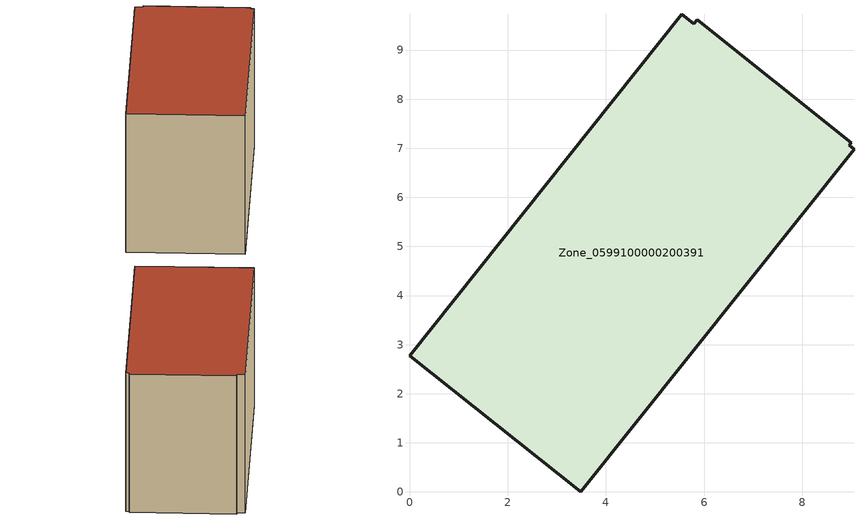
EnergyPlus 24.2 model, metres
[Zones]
Zone_0599100000200391
 floor ground (C_G): 9,7.12 8.95,7.06 9.05,6.98 3.49,0 0,2.78 5.54,9.73 5.79,9.54 5.86,9.62 z0.5
 wall outside (C_F): 5.54,9.73 0,2.78 3.49,0 9.05,6.98 8.95,7.06 9,7.12 5.86,9.62 5.79,9.54 5.54,9.73 z0.5:6.28
 roof outside (C_R): 8.95,7.06 9,7.12 5.86,9.62 5.79,9.54 5.54,9.73 0,2.78 3.49,0 9.05,6.98 z6.28
[BUILDING]
Pand.0599100000200391: North Axis=0; Terrain=City; Loads Convergence Tolerance Value=0.04; Temperature Convergence Tolerance Value=0.4; Solar Distribution=FullExterior; Maximum Number of Warmup Days=25; Minimum Number of Warmup Days=1
[Site:Location]
Rotterdam.The.Hague.AP_ZH_NLD Design_Conditions: Latitude=51.96; Longitude=4.45; Time Zone=1; Elevation=-4.5
[SITE:GROUNDTEMPERATURE:BUILDINGSURFACE]
18, 18, 18, 18, 18, 18, 18, 18, 18, 18, 18, 18
[MATERIAL] Thermal Absorptance=0.9; Solar Absorptance=0.7; Visible Absorptance=0.7
Name | Roughness | Thickness | Conductivity | Density | Specific Heat
G.TC.1946-1964 | MediumSmooth | 0.15 | 1 | 540 | 1210
F.TC.1946-1964 | Rough | 0.3 | 0.857143 | 1920 | 840
R.TC.1946-1964 | MediumRough | 0.2 | 0.235294 | 1500 | 1000
[CONSTRUCTION]
C_G: G.TC.1946-1964
C_F: F.TC.1946-1964
C_R: R.TC.1946-1964
[ZONE]
Zone_0599100000200391: Type=1; Multiplier=1; Ceiling Height=Autocalculate; Volume=Autocalculate; Floor Area=autocalculate; Part of Total Floor Area=Yes
[ZONEINFILTRATION:DESIGNFLOWRATE]
Infil_Zone_0599100000200391: Zone or ZoneList or Space or SpaceList=Zone_0599100000200391; Schedule=AlwaysOn; Design Flow Rate Calculation Method=Flow/Area; Flow Rate per Floor Area=0.003; Constant Term Coefficient=1; Temperature Term Coefficient=0; Velocity Term Coefficient=0; Velocity Squared Term Coefficient=0
[HVACTEMPLATE:ZONE:IDEALLOADSAIRSYSTEM]
Zone_0599100000200391: Maximum Heating Supply Air Temperature=50; Minimum Cooling Supply Air Temperature=13; Maximum Heating Supply Air Humidity Ratio=0.0156; Minimum Cooling Supply Air Humidity Ratio=0.0077; Heating Limit=NoLimit; Cooling Limit=NoLimit; Dehumidification Control Type=ConstantSensibleHeatRatio; Cooling Sensible Heat Ratio=0.7; Dehumidification Setpoint=60; Humidification Control Type=None; Humidification Setpoint=30; Outdoor Air Method=None; Outdoor Air Flow Rate per Person=0.00944; Outdoor Air Flow Rate per Zone Floor Area=0; Outdoor Air Flow Rate per Zone=0; Demand Controlled Ventilation Type=None; Outdoor Air Economizer Type=NoEconomizer; Heat Recovery Type=None; Sensible Heat Recovery Effectiveness=0.7; Latent Heat Recovery Effectiveness=0.65
[ZONECONTROL:THERMOSTAT]
ThermostatControl_Zone_0599100000200391: Zone or ZoneList=Zone_0599100000200391; Control Type Schedule=DualSetpointControlType; Control 1=Thermostat_Zone_0599100000200391; Temperature Difference Between Cutout And Setpoint=0
[THERMOSTATSETPOINT:DUALSETPOINT]
Thermostat_Zone_0599100000200391: Heating Setpoint Temperature Schedule=HeatingSetpoint_Zone_0599100000200391; Cooling Setpoint Temperature Schedule=CoolingSetpoint_Zone_0599100000200391
[SCHEDULE:COMPACT]
HeatingSetpoint_Zone_0599100000200391: Through: 12/31, For: AllDays, Until: 24:00, 21
CoolingSetpoint_Zone_0599100000200391: Through: 12/31, For: AllDays, Until: 24:00, 24
DualSetpointControlType: Through: 12/31, For: AllDays, Until: 24:00, 4
AlwaysOn: Through: 12/31, For: AllDays, Until: 24:00, 1
